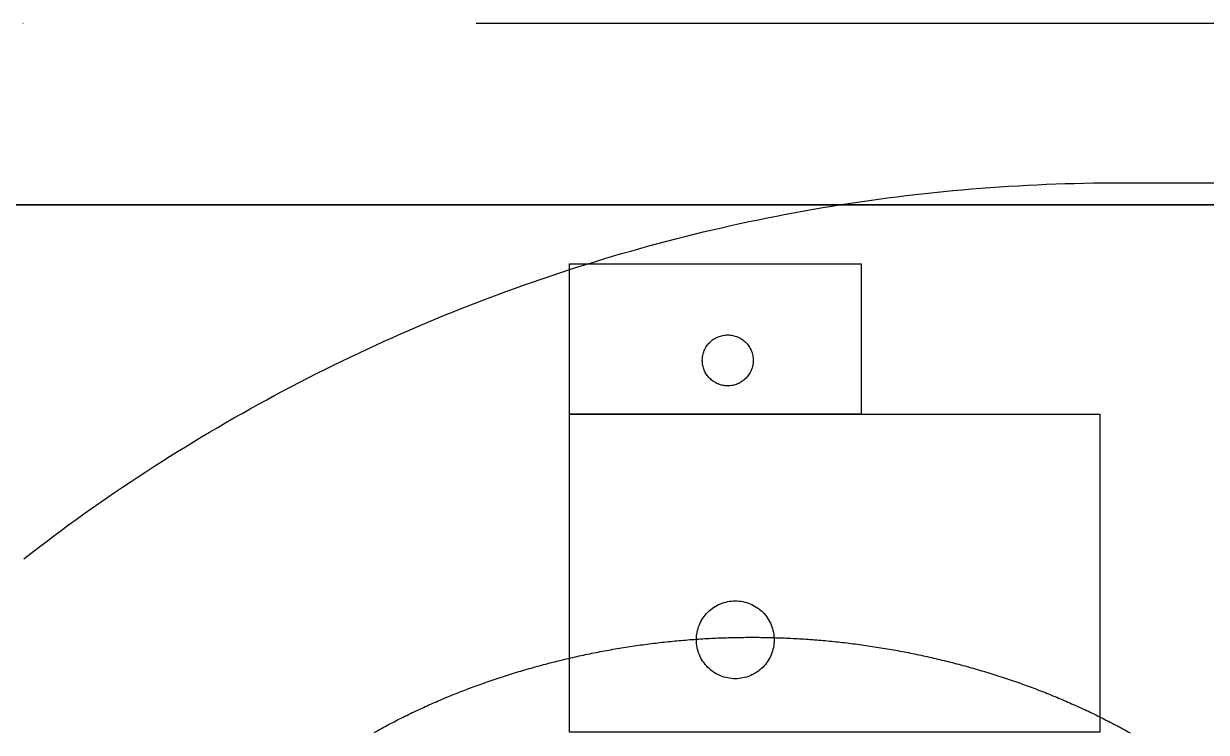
# Model space of a CAD drawing. Header units: millimetres. Extents: x 340 to 1003762, y 22 to 362022.
# Drawn here: x 613135.5 to 613461.7, y 290861.5 to 291056.9 of the extents above; entities that cross this region are included whole.
import ezdxf

# ---------------------------------------------------------------- set-up
doc = ezdxf.new("R2010")
doc.units = ezdxf.units.MM
doc.linetypes.add('LSBB_P_002 - PLANTA 1° NIVEL SALA DE VENTAS$0$DASHDOT2', pattern=[0.5, 0.25, -0.125, 0, -0.125])
for name, color, linetype in [('A-DEMOLICION SV', 40, 'Continuous'), ('LSBB_P_002 - PLANTA 1° NIVEL SALA DE VENTAS$0$A-Equipamiento acero inox', 8, 'Continuous'), ('LSBB_P_002 - PLANTA 1° NIVEL SALA DE VENTAS$0$A-TRAS-EQPM', 8, 'Continuous'), ('LSBB_P_002 - PLANTA 1° NIVEL SALA DE VENTAS$0$E-TABIQUE-CAMARA', 1, 'Continuous'), ('LSBB_P_002 - PLANTA 1° NIVEL SALA DE VENTAS$0$EJES', 8, 'LSBB_P_002 - PLANTA 1° NIVEL SALA DE VENTAS$0$DASHDOT2')]:
    doc.layers.add(name, color=color, linetype=linetype)

# ---------------------------------------------------------------- blocks, each defined once
blk = doc.blocks.new('LSBB_P_002 - PLANTA 1° NIVEL SALA DE VENTAS$0$laminadora')
at = {"layer": 'LSBB_P_002 - PLANTA 1° NIVEL SALA DE VENTAS$0$A-TRAS-EQPM'}
for p, q in [((-175652.943, 30498.563), (-175683.087, 30498.563)), ((-175653.835, 30498.565), (-175654.094, 30498.563)), ((-175653.576, 30498.566), (-175653.835, 30498.565)), ((-175653.318, 30498.566), (-175653.576, 30498.566)), ((-175653.059, 30498.564), (-175653.318, 30498.566)), ((-175652.8, 30498.561), (-175653.059, 30498.564)), ((-175652.541, 30498.557), (-175652.8, 30498.561)), ((-175652.283, 30498.551), (-175652.541, 30498.557)), ((-175652.024, 30498.544), (-175652.283, 30498.551)), ((-175651.765, 30498.535), (-175652.024, 30498.544)), ((-175651.507, 30498.525), (-175651.765, 30498.535)), ((-175651.248, 30498.514), (-175651.507, 30498.525)), ((-175650.99, 30498.501), (-175651.248, 30498.514)), ((-175650.732, 30498.487), (-175650.99, 30498.501)), ((-175650.473, 30498.472), (-175650.732, 30498.487)), ((-175650.215, 30498.455), (-175650.473, 30498.472)), ((-175649.957, 30498.437), (-175650.215, 30498.455)), ((-175649.699, 30498.418), (-175649.957, 30498.437)), ((-175649.441, 30498.397), (-175649.699, 30498.418)), ((-175649.183, 30498.375), (-175649.441, 30498.397)), ((-175648.926, 30498.352), (-175649.183, 30498.375)), ((-175648.668, 30498.327), (-175648.926, 30498.352)), ((-175648.411, 30498.301), (-175648.668, 30498.327)), ((-175648.153, 30498.273), (-175648.411, 30498.301)), ((-175647.896, 30498.244), (-175648.153, 30498.273)), ((-175647.639, 30498.214), (-175647.896, 30498.244)), ((-175647.382, 30498.183), (-175647.639, 30498.214)), ((-175647.126, 30498.15), (-175647.382, 30498.183)), ((-175646.869, 30498.115), (-175647.126, 30498.15)), ((-175646.613, 30498.08), (-175646.869, 30498.115)), ((-175646.357, 30498.043), (-175646.613, 30498.08)), ((-175646.101, 30498.005), (-175646.357, 30498.043)), ((-175645.845, 30497.965), (-175646.101, 30498.005)), ((-175645.59, 30497.924), (-175645.845, 30497.965)), ((-175645.335, 30497.882), (-175645.59, 30497.924)), ((-175645.08, 30497.838), (-175645.335, 30497.882)), ((-175644.825, 30497.793), (-175645.08, 30497.838)), ((-175644.57, 30497.747), (-175644.825, 30497.793)), ((-175644.316, 30497.699), (-175644.57, 30497.747)), ((-175644.062, 30497.65), (-175644.316, 30497.699)), ((-175643.808, 30497.599), (-175644.062, 30497.65)), ((-175643.554, 30497.548), (-175643.808, 30497.599)), ((-175643.301, 30497.495), (-175643.554, 30497.548)), ((-175643.048, 30497.44), (-175643.301, 30497.495)), ((-175642.796, 30497.385), (-175643.048, 30497.44)), ((-175642.543, 30497.328), (-175642.796, 30497.385)), ((-175642.291, 30497.269), (-175642.543, 30497.328)), ((-175642.039, 30497.21), (-175642.291, 30497.269)), ((-175641.788, 30497.149), (-175642.039, 30497.21)), ((-175641.537, 30497.086), (-175641.788, 30497.149)), ((-175641.286, 30497.023), (-175641.537, 30497.086)), ((-175641.035, 30496.958), (-175641.286, 30497.023)), ((-175640.785, 30496.892), (-175641.035, 30496.958)), ((-175640.536, 30496.824), (-175640.785, 30496.892)), ((-175640.286, 30496.755), (-175640.536, 30496.824)), ((-175640.037, 30496.685), (-175640.286, 30496.755)), ((-175639.788, 30496.614), (-175640.037, 30496.685)), ((-175639.54, 30496.541), (-175639.788, 30496.614)), ((-175639.292, 30496.467), (-175639.54, 30496.541)), ((-175646.396, 30496.329), (-175646.396, 30492.186)), ((-175638.345, 30496.329), (-175646.396, 30496.329)), ((-175639.045, 30496.391), (-175639.292, 30496.467)), ((-175638.798, 30496.315), (-175639.045, 30496.391)), ((-175638.551, 30496.237), (-175638.798, 30496.315)), ((-175638.305, 30496.157), (-175638.551, 30496.237)), ((-175638.345, 30492.186), (-175638.345, 30496.329)), ((-175638.059, 30496.077), (-175638.305, 30496.157)), ((-175637.813, 30495.995), (-175638.059, 30496.077)), ((-175637.568, 30495.912), (-175637.813, 30495.995)), ((-175637.324, 30495.827), (-175637.568, 30495.912)), ((-175637.08, 30495.741), (-175637.324, 30495.827)), ((-175636.836, 30495.654), (-175637.08, 30495.741)), ((-175636.593, 30495.566), (-175636.836, 30495.654)), ((-175636.35, 30495.476), (-175636.593, 30495.566)), ((-175636.108, 30495.386), (-175636.35, 30495.476)), ((-175635.866, 30495.294), (-175636.108, 30495.386)), ((-175635.625, 30495.2), (-175635.866, 30495.294)), ((-175635.384, 30495.105), (-175635.625, 30495.2)), ((-175635.143, 30495.01), (-175635.384, 30495.105)), ((-175634.904, 30494.912), (-175635.143, 30495.01)), ((-175634.664, 30494.814), (-175634.904, 30494.912)), ((-175634.426, 30494.714), (-175634.664, 30494.814)), ((-175634.187, 30494.613), (-175634.426, 30494.714)), ((-175633.95, 30494.511), (-175634.187, 30494.613)), ((-175643.106, 30494.253), (-175643.134, 30494.233)), ((-175643.077, 30494.272), (-175643.106, 30494.253)), ((-175643.047, 30494.289), (-175643.077, 30494.272)), ((-175643.016, 30494.304), (-175643.047, 30494.289)), ((-175642.984, 30494.318), (-175643.016, 30494.304)), ((-175642.952, 30494.33), (-175642.984, 30494.318)), ((-175642.92, 30494.341), (-175642.952, 30494.33)), ((-175642.886, 30494.35), (-175642.92, 30494.341)), ((-175642.853, 30494.358), (-175642.886, 30494.35)), ((-175642.819, 30494.364), (-175642.853, 30494.358)), ((-175642.784, 30494.368), (-175642.819, 30494.364)), ((-175642.75, 30494.371), (-175642.784, 30494.368)), ((-175642.716, 30494.371), (-175642.75, 30494.371)), ((-175642.681, 30494.371), (-175642.716, 30494.371)), ((-175642.647, 30494.368), (-175642.681, 30494.371)), ((-175642.612, 30494.364), (-175642.647, 30494.368)), ((-175642.579, 30494.358), (-175642.612, 30494.364)), ((-175642.545, 30494.35), (-175642.579, 30494.358)), ((-175642.512, 30494.341), (-175642.545, 30494.35)), ((-175642.479, 30494.33), (-175642.512, 30494.341)), ((-175642.447, 30494.318), (-175642.479, 30494.33)), ((-175642.415, 30494.304), (-175642.447, 30494.318)), ((-175642.384, 30494.289), (-175642.415, 30494.304)), ((-175642.354, 30494.272), (-175642.384, 30494.289)), ((-175642.325, 30494.253), (-175642.354, 30494.272)), ((-175642.297, 30494.233), (-175642.325, 30494.253)), ((-175633.713, 30494.408), (-175633.95, 30494.511)), ((-175633.476, 30494.303), (-175633.713, 30494.408)), ((-175633.24, 30494.197), (-175633.476, 30494.303)), ((-175643.365, 30493.938), (-175643.377, 30493.906)), ((-175643.351, 30493.969), (-175643.365, 30493.938)), ((-175643.335, 30494), (-175643.351, 30493.969)), ((-175643.318, 30494.03), (-175643.335, 30494)), ((-175643.3, 30494.059), (-175643.318, 30494.03)), ((-175643.28, 30494.087), (-175643.3, 30494.059)), ((-175643.259, 30494.115), (-175643.28, 30494.087)), ((-175643.236, 30494.141), (-175643.259, 30494.115)), ((-175643.212, 30494.166), (-175643.236, 30494.141)), ((-175643.187, 30494.189), (-175643.212, 30494.166)), ((-175643.161, 30494.212), (-175643.187, 30494.189)), ((-175643.134, 30494.233), (-175643.161, 30494.212)), ((-175642.27, 30494.212), (-175642.297, 30494.233)), ((-175642.244, 30494.189), (-175642.27, 30494.212)), ((-175642.219, 30494.166), (-175642.244, 30494.189)), ((-175642.195, 30494.141), (-175642.219, 30494.166)), ((-175642.172, 30494.115), (-175642.195, 30494.141)), ((-175642.151, 30494.087), (-175642.172, 30494.115)), ((-175642.131, 30494.059), (-175642.151, 30494.087)), ((-175642.113, 30494.03), (-175642.131, 30494.059)), ((-175642.096, 30494), (-175642.113, 30494.03)), ((-175642.08, 30493.969), (-175642.096, 30494)), ((-175642.066, 30493.938), (-175642.08, 30493.969)), ((-175642.054, 30493.906), (-175642.066, 30493.938)), ((-175633.004, 30494.09), (-175633.24, 30494.197)), ((-175632.769, 30493.981), (-175633.004, 30494.09)), ((-175632.535, 30493.872), (-175632.769, 30493.981)), ((-175643.417, 30493.703), (-175643.418, 30493.669)), ((-175643.418, 30493.669), (-175643.417, 30493.634)), ((-175643.415, 30493.738), (-175643.417, 30493.703)), ((-175643.417, 30493.634), (-175643.415, 30493.6)), ((-175643.411, 30493.772), (-175643.415, 30493.738)), ((-175643.415, 30493.6), (-175643.411, 30493.566)), ((-175643.405, 30493.806), (-175643.411, 30493.772)), ((-175643.397, 30493.84), (-175643.405, 30493.806)), ((-175643.388, 30493.873), (-175643.397, 30493.84)), ((-175643.377, 30493.906), (-175643.388, 30493.873)), ((-175642.043, 30493.873), (-175642.054, 30493.906)), ((-175642.034, 30493.84), (-175642.043, 30493.873)), ((-175642.026, 30493.806), (-175642.034, 30493.84)), ((-175642.021, 30493.772), (-175642.026, 30493.806)), ((-175642.016, 30493.738), (-175642.021, 30493.772)), ((-175642.021, 30493.566), (-175642.016, 30493.6)), ((-175642.014, 30493.703), (-175642.016, 30493.738)), ((-175642.016, 30493.6), (-175642.014, 30493.634)), ((-175642.013, 30493.669), (-175642.014, 30493.703)), ((-175642.014, 30493.634), (-175642.013, 30493.669)), ((-175632.301, 30493.761), (-175632.535, 30493.872)), ((-175632.068, 30493.649), (-175632.301, 30493.761)), ((-175631.835, 30493.535), (-175632.068, 30493.649)), ((-175643.411, 30493.566), (-175643.405, 30493.532)), ((-175643.405, 30493.532), (-175643.397, 30493.498)), ((-175643.397, 30493.498), (-175643.388, 30493.465)), ((-175643.388, 30493.465), (-175643.377, 30493.432)), ((-175643.377, 30493.432), (-175643.365, 30493.4)), ((-175643.365, 30493.4), (-175643.351, 30493.369)), ((-175643.351, 30493.369), (-175643.335, 30493.338)), ((-175643.335, 30493.338), (-175643.318, 30493.308)), ((-175643.318, 30493.308), (-175643.3, 30493.279)), ((-175643.3, 30493.279), (-175643.28, 30493.25)), ((-175642.151, 30493.25), (-175642.131, 30493.279)), ((-175642.131, 30493.279), (-175642.113, 30493.308)), ((-175642.113, 30493.308), (-175642.096, 30493.338)), ((-175642.096, 30493.338), (-175642.08, 30493.369)), ((-175642.08, 30493.369), (-175642.066, 30493.4)), ((-175642.066, 30493.4), (-175642.054, 30493.432)), ((-175642.054, 30493.432), (-175642.043, 30493.465)), ((-175642.043, 30493.465), (-175642.034, 30493.498)), ((-175642.034, 30493.498), (-175642.026, 30493.532)), ((-175642.026, 30493.532), (-175642.021, 30493.566)), ((-175631.603, 30493.421), (-175631.835, 30493.535)), ((-175631.372, 30493.305), (-175631.603, 30493.421)), ((-175631.141, 30493.188), (-175631.372, 30493.305)), ((-175643.28, 30493.25), (-175643.259, 30493.223)), ((-175643.259, 30493.223), (-175643.236, 30493.197)), ((-175643.236, 30493.197), (-175643.212, 30493.172)), ((-175643.212, 30493.172), (-175643.187, 30493.148)), ((-175643.187, 30493.148), (-175643.161, 30493.126)), ((-175643.161, 30493.126), (-175643.134, 30493.105)), ((-175643.134, 30493.105), (-175643.106, 30493.085)), ((-175643.106, 30493.085), (-175643.077, 30493.066)), ((-175643.077, 30493.066), (-175643.047, 30493.049)), ((-175643.047, 30493.049), (-175643.016, 30493.034)), ((-175643.016, 30493.034), (-175642.984, 30493.02)), ((-175642.984, 30493.02), (-175642.952, 30493.007)), ((-175642.952, 30493.007), (-175642.92, 30492.997)), ((-175642.92, 30492.997), (-175642.886, 30492.987)), ((-175642.886, 30492.987), (-175642.853, 30492.98)), ((-175642.853, 30492.98), (-175642.819, 30492.974)), ((-175642.819, 30492.974), (-175642.784, 30492.97)), ((-175642.784, 30492.97), (-175642.75, 30492.967)), ((-175642.75, 30492.967), (-175642.716, 30492.966)), ((-175642.716, 30492.966), (-175642.681, 30492.967)), ((-175642.681, 30492.967), (-175642.647, 30492.97)), ((-175642.647, 30492.97), (-175642.612, 30492.974)), ((-175642.612, 30492.974), (-175642.579, 30492.98)), ((-175642.579, 30492.98), (-175642.545, 30492.987)), ((-175642.545, 30492.987), (-175642.512, 30492.997)), ((-175642.512, 30492.997), (-175642.479, 30493.007)), ((-175642.479, 30493.007), (-175642.447, 30493.02)), ((-175642.447, 30493.02), (-175642.415, 30493.034)), ((-175642.415, 30493.034), (-175642.384, 30493.049)), ((-175642.384, 30493.049), (-175642.354, 30493.066)), ((-175642.354, 30493.066), (-175642.325, 30493.085)), ((-175642.325, 30493.085), (-175642.297, 30493.105)), ((-175642.297, 30493.105), (-175642.27, 30493.126)), ((-175642.27, 30493.126), (-175642.244, 30493.148)), ((-175642.244, 30493.148), (-175642.219, 30493.172)), ((-175642.219, 30493.172), (-175642.195, 30493.197)), ((-175642.195, 30493.197), (-175642.172, 30493.223)), ((-175642.172, 30493.223), (-175642.151, 30493.25)), ((-175630.911, 30493.07), (-175631.141, 30493.188)), ((-175630.681, 30492.951), (-175630.911, 30493.07)), ((-175630.453, 30492.83), (-175630.681, 30492.951)), ((-175630.224, 30492.708), (-175630.453, 30492.83)), ((-175629.997, 30492.585), (-175630.224, 30492.708)), ((-175629.77, 30492.461), (-175629.997, 30492.585)), ((-175629.543, 30492.336), (-175629.77, 30492.461)), ((-175629.318, 30492.209), (-175629.543, 30492.336)), ((-175652.983, 30492.186), (-175652.983, 30483.413)), ((-175638.345, 30492.186), (-175652.983, 30492.186)), ((-175646.396, 30492.186), (-175638.345, 30492.186)), ((-175638.345, 30483.413), (-175638.345, 30492.186)), ((-175629.093, 30492.081), (-175629.318, 30492.209)), ((-175628.868, 30491.952), (-175629.093, 30492.081)), ((-175628.645, 30491.822), (-175628.868, 30491.952)), ((-175628.422, 30491.691), (-175628.645, 30491.822)), ((-175628.199, 30491.558), (-175628.422, 30491.691)), ((-175627.978, 30491.425), (-175628.199, 30491.558)), ((-175627.757, 30491.29), (-175627.978, 30491.425)), ((-175627.537, 30491.154), (-175627.757, 30491.29)), ((-175627.317, 30491.017), (-175627.537, 30491.154)), ((-175627.099, 30490.879), (-175627.317, 30491.017)), ((-175626.881, 30490.739), (-175627.099, 30490.879)), ((-175626.663, 30490.599), (-175626.881, 30490.739)), ((-175626.447, 30490.457), (-175626.663, 30490.599)), ((-175626.231, 30490.314), (-175626.447, 30490.457)), ((-175626.016, 30490.17), (-175626.231, 30490.314)), ((-175625.802, 30490.025), (-175626.016, 30490.17)), ((-175625.588, 30489.879), (-175625.802, 30490.025)), ((-175625.376, 30489.732), (-175625.588, 30489.879)), ((-175625.164, 30489.583), (-175625.376, 30489.732)), ((-175624.953, 30489.434), (-175625.164, 30489.583)), ((-175624.742, 30489.283), (-175624.953, 30489.434)), ((-175624.533, 30489.131), (-175624.742, 30489.283)), ((-175624.324, 30488.979), (-175624.533, 30489.131)), ((-175624.116, 30488.825), (-175624.324, 30488.979)), ((-175623.909, 30488.67), (-175624.116, 30488.825)), ((-175623.703, 30488.513), (-175623.909, 30488.67)), ((-175623.497, 30488.356), (-175623.703, 30488.513)), ((-175623.292, 30488.198), (-175623.497, 30488.356)), ((-175643.643, 30486.76), (-175643.681, 30486.723)), ((-175643.603, 30486.794), (-175643.643, 30486.76)), ((-175643.562, 30486.826), (-175643.603, 30486.794)), ((-175643.519, 30486.857), (-175643.562, 30486.826)), ((-175643.474, 30486.885), (-175643.519, 30486.857)), ((-175643.428, 30486.911), (-175643.474, 30486.885)), ((-175643.381, 30486.935), (-175643.428, 30486.911)), ((-175643.333, 30486.956), (-175643.381, 30486.935)), ((-175643.284, 30486.975), (-175643.333, 30486.956)), ((-175643.234, 30486.991), (-175643.284, 30486.975)), ((-175643.183, 30487.005), (-175643.234, 30486.991)), ((-175643.132, 30487.017), (-175643.183, 30487.005)), ((-175643.08, 30487.026), (-175643.132, 30487.017)), ((-175643.027, 30487.032), (-175643.08, 30487.026)), ((-175642.975, 30487.036), (-175643.027, 30487.032)), ((-175642.922, 30487.038), (-175642.975, 30487.036)), ((-175642.87, 30487.036), (-175642.922, 30487.038)), ((-175642.817, 30487.032), (-175642.87, 30487.036)), ((-175642.765, 30487.026), (-175642.817, 30487.032)), ((-175642.713, 30487.017), (-175642.765, 30487.026)), ((-175642.661, 30487.005), (-175642.713, 30487.017)), ((-175642.611, 30486.991), (-175642.661, 30487.005)), ((-175642.561, 30486.975), (-175642.611, 30486.991)), ((-175642.511, 30486.956), (-175642.561, 30486.975)), ((-175642.463, 30486.935), (-175642.511, 30486.956)), ((-175642.416, 30486.911), (-175642.463, 30486.935)), ((-175642.37, 30486.885), (-175642.416, 30486.911)), ((-175642.326, 30486.857), (-175642.37, 30486.885)), ((-175642.283, 30486.826), (-175642.326, 30486.857)), ((-175642.241, 30486.794), (-175642.283, 30486.826)), ((-175642.201, 30486.76), (-175642.241, 30486.794)), ((-175642.163, 30486.723), (-175642.201, 30486.76)), ((-175643.892, 30486.423), (-175643.914, 30486.375)), ((-175643.869, 30486.47), (-175643.892, 30486.423)), ((-175643.843, 30486.516), (-175643.869, 30486.47)), ((-175643.815, 30486.561), (-175643.843, 30486.516)), ((-175643.784, 30486.604), (-175643.815, 30486.561)), ((-175643.752, 30486.645), (-175643.784, 30486.604)), ((-175643.717, 30486.685), (-175643.752, 30486.645)), ((-175643.681, 30486.723), (-175643.717, 30486.685)), ((-175642.127, 30486.685), (-175642.163, 30486.723)), ((-175642.093, 30486.645), (-175642.127, 30486.685)), ((-175642.06, 30486.604), (-175642.093, 30486.645)), ((-175642.03, 30486.561), (-175642.06, 30486.604)), ((-175642.002, 30486.516), (-175642.03, 30486.561)), ((-175641.976, 30486.47), (-175642.002, 30486.516)), ((-175641.952, 30486.423), (-175641.976, 30486.47)), ((-175641.931, 30486.375), (-175641.952, 30486.423)), ((-175643.984, 30486.122), (-175643.99, 30486.07)), ((-175643.975, 30486.174), (-175643.984, 30486.122)), ((-175643.963, 30486.225), (-175643.975, 30486.174)), ((-175643.949, 30486.276), (-175643.963, 30486.225)), ((-175643.933, 30486.326), (-175643.949, 30486.276)), ((-175643.914, 30486.375), (-175643.933, 30486.326)), ((-175641.912, 30486.326), (-175641.931, 30486.375)), ((-175641.895, 30486.276), (-175641.912, 30486.326)), ((-175641.881, 30486.225), (-175641.895, 30486.276)), ((-175641.87, 30486.174), (-175641.881, 30486.225)), ((-175641.861, 30486.122), (-175641.87, 30486.174)), ((-175641.854, 30486.07), (-175641.861, 30486.122)), ((-175646.879, 30485.756), (-175646.938, 30485.747)), ((-175646.82, 30485.765), (-175646.879, 30485.756)), ((-175646.762, 30485.774), (-175646.82, 30485.765)), ((-175646.703, 30485.783), (-175646.762, 30485.774)), ((-175646.644, 30485.792), (-175646.703, 30485.783)), ((-175646.585, 30485.801), (-175646.644, 30485.792)), ((-175646.527, 30485.809), (-175646.585, 30485.801)), ((-175646.468, 30485.818), (-175646.527, 30485.809)), ((-175646.409, 30485.826), (-175646.468, 30485.818)), ((-175646.35, 30485.834), (-175646.409, 30485.826)), ((-175646.291, 30485.842), (-175646.35, 30485.834)), ((-175646.232, 30485.849), (-175646.291, 30485.842)), ((-175646.174, 30485.857), (-175646.232, 30485.849)), ((-175646.115, 30485.864), (-175646.174, 30485.857)), ((-175646.056, 30485.872), (-175646.115, 30485.864)), ((-175645.997, 30485.879), (-175646.056, 30485.872)), ((-175645.938, 30485.886), (-175645.997, 30485.879)), ((-175645.879, 30485.892), (-175645.938, 30485.886)), ((-175645.82, 30485.899), (-175645.879, 30485.892)), ((-175645.761, 30485.905), (-175645.82, 30485.899)), ((-175645.702, 30485.912), (-175645.761, 30485.905)), ((-175645.643, 30485.918), (-175645.702, 30485.912)), ((-175645.583, 30485.924), (-175645.643, 30485.918)), ((-175645.524, 30485.929), (-175645.583, 30485.924)), ((-175645.465, 30485.935), (-175645.524, 30485.929)), ((-175645.406, 30485.941), (-175645.465, 30485.935)), ((-175645.347, 30485.946), (-175645.406, 30485.941)), ((-175645.288, 30485.951), (-175645.347, 30485.946)), ((-175645.229, 30485.956), (-175645.288, 30485.951)), ((-175645.169, 30485.961), (-175645.229, 30485.956)), ((-175645.11, 30485.966), (-175645.169, 30485.961)), ((-175645.051, 30485.97), (-175645.11, 30485.966)), ((-175644.992, 30485.975), (-175645.051, 30485.97)), ((-175644.933, 30485.979), (-175644.992, 30485.975)), ((-175644.873, 30485.983), (-175644.933, 30485.979)), ((-175644.814, 30485.987), (-175644.873, 30485.983)), ((-175644.755, 30485.991), (-175644.814, 30485.987)), ((-175644.696, 30485.994), (-175644.755, 30485.991)), ((-175644.636, 30485.998), (-175644.696, 30485.994)), ((-175644.577, 30486.001), (-175644.636, 30485.998)), ((-175644.518, 30486.004), (-175644.577, 30486.001)), ((-175644.458, 30486.007), (-175644.518, 30486.004)), ((-175644.399, 30486.01), (-175644.458, 30486.007)), ((-175644.34, 30486.012), (-175644.399, 30486.01)), ((-175644.28, 30486.015), (-175644.34, 30486.012)), ((-175644.221, 30486.017), (-175644.28, 30486.015)), ((-175644.162, 30486.019), (-175644.221, 30486.017)), ((-175644.102, 30486.021), (-175644.162, 30486.019)), ((-175644.043, 30486.023), (-175644.102, 30486.021)), ((-175643.984, 30486.025), (-175644.043, 30486.023)), ((-175643.994, 30486.017), (-175643.996, 30485.964)), ((-175643.996, 30485.964), (-175643.994, 30485.912)), ((-175643.99, 30486.07), (-175643.994, 30486.017)), ((-175643.994, 30485.912), (-175643.99, 30485.859)), ((-175643.99, 30485.859), (-175643.984, 30485.807)), ((-175643.924, 30486.027), (-175643.984, 30486.025)), ((-175643.984, 30485.807), (-175643.975, 30485.755)), ((-175643.975, 30485.755), (-175643.963, 30485.704)), ((-175643.865, 30486.028), (-175643.924, 30486.027)), ((-175643.805, 30486.029), (-175643.865, 30486.028)), ((-175643.746, 30486.03), (-175643.805, 30486.029)), ((-175643.687, 30486.031), (-175643.746, 30486.03)), ((-175643.627, 30486.032), (-175643.687, 30486.031)), ((-175643.568, 30486.033), (-175643.627, 30486.032)), ((-175643.509, 30486.033), (-175643.568, 30486.033)), ((-175643.449, 30486.033), (-175643.509, 30486.033)), ((-175643.39, 30486.033), (-175643.449, 30486.033)), ((-175643.33, 30486.033), (-175643.39, 30486.033)), ((-175643.271, 30486.033), (-175643.33, 30486.033)), ((-175643.212, 30486.033), (-175643.271, 30486.033)), ((-175643.152, 30486.032), (-175643.212, 30486.033)), ((-175643.093, 30486.032), (-175643.152, 30486.032)), ((-175643.033, 30486.031), (-175643.093, 30486.032)), ((-175642.974, 30486.03), (-175643.033, 30486.031)), ((-175642.915, 30486.029), (-175642.974, 30486.03)), ((-175642.855, 30486.027), (-175642.915, 30486.029)), ((-175642.796, 30486.026), (-175642.855, 30486.027)), ((-175642.737, 30486.024), (-175642.796, 30486.026)), ((-175642.677, 30486.022), (-175642.737, 30486.024)), ((-175642.618, 30486.02), (-175642.677, 30486.022)), ((-175642.559, 30486.018), (-175642.618, 30486.02)), ((-175642.499, 30486.016), (-175642.559, 30486.018)), ((-175642.44, 30486.014), (-175642.499, 30486.016)), ((-175642.381, 30486.011), (-175642.44, 30486.014)), ((-175642.321, 30486.008), (-175642.381, 30486.011)), ((-175642.262, 30486.005), (-175642.321, 30486.008)), ((-175642.203, 30486.002), (-175642.262, 30486.005)), ((-175642.143, 30485.999), (-175642.203, 30486.002)), ((-175642.084, 30485.996), (-175642.143, 30485.999)), ((-175642.025, 30485.992), (-175642.084, 30485.996)), ((-175641.965, 30485.989), (-175642.025, 30485.992)), ((-175641.906, 30485.985), (-175641.965, 30485.989)), ((-175641.847, 30485.981), (-175641.906, 30485.985)), ((-175641.881, 30485.704), (-175641.87, 30485.755)), ((-175641.87, 30485.755), (-175641.861, 30485.807)), ((-175641.861, 30485.807), (-175641.854, 30485.859)), ((-175641.85, 30486.017), (-175641.854, 30486.07)), ((-175641.854, 30485.859), (-175641.85, 30485.912)), ((-175641.849, 30485.964), (-175641.85, 30486.017)), ((-175641.85, 30485.912), (-175641.849, 30485.964)), ((-175641.788, 30485.977), (-175641.847, 30485.981)), ((-175641.728, 30485.972), (-175641.788, 30485.977)), ((-175641.669, 30485.968), (-175641.728, 30485.972)), ((-175641.61, 30485.963), (-175641.669, 30485.968)), ((-175641.551, 30485.958), (-175641.61, 30485.963)), ((-175641.492, 30485.953), (-175641.551, 30485.958)), ((-175641.433, 30485.948), (-175641.492, 30485.953)), ((-175641.373, 30485.943), (-175641.433, 30485.948)), ((-175641.314, 30485.938), (-175641.373, 30485.943)), ((-175641.255, 30485.932), (-175641.314, 30485.938)), ((-175641.196, 30485.926), (-175641.255, 30485.932)), ((-175641.137, 30485.92), (-175641.196, 30485.926)), ((-175641.078, 30485.914), (-175641.137, 30485.92)), ((-175641.019, 30485.908), (-175641.078, 30485.914)), ((-175640.96, 30485.902), (-175641.019, 30485.908)), ((-175640.901, 30485.895), (-175640.96, 30485.902)), ((-175640.842, 30485.889), (-175640.901, 30485.895)), ((-175640.783, 30485.882), (-175640.842, 30485.889)), ((-175640.724, 30485.875), (-175640.783, 30485.882)), ((-175640.665, 30485.868), (-175640.724, 30485.875)), ((-175640.606, 30485.86), (-175640.665, 30485.868)), ((-175640.547, 30485.853), (-175640.606, 30485.86)), ((-175640.488, 30485.845), (-175640.547, 30485.853)), ((-175640.429, 30485.837), (-175640.488, 30485.845)), ((-175640.37, 30485.83), (-175640.429, 30485.837)), ((-175640.311, 30485.821), (-175640.37, 30485.83)), ((-175640.253, 30485.813), (-175640.311, 30485.821)), ((-175640.194, 30485.805), (-175640.253, 30485.813)), ((-175640.135, 30485.796), (-175640.194, 30485.805)), ((-175640.076, 30485.787), (-175640.135, 30485.796)), ((-175640.018, 30485.779), (-175640.076, 30485.787)), ((-175639.959, 30485.77), (-175640.018, 30485.779)), ((-175639.9, 30485.76), (-175639.959, 30485.77)), ((-175639.842, 30485.751), (-175639.9, 30485.76)), ((-175648.51, 30485.434), (-175648.568, 30485.42)), ((-175648.452, 30485.447), (-175648.51, 30485.434)), ((-175648.394, 30485.461), (-175648.452, 30485.447)), ((-175648.336, 30485.474), (-175648.394, 30485.461)), ((-175648.278, 30485.487), (-175648.336, 30485.474)), ((-175648.22, 30485.5), (-175648.278, 30485.487)), ((-175648.162, 30485.513), (-175648.22, 30485.5)), ((-175648.104, 30485.526), (-175648.162, 30485.513)), ((-175648.046, 30485.538), (-175648.104, 30485.526)), ((-175647.988, 30485.55), (-175648.046, 30485.538)), ((-175647.93, 30485.563), (-175647.988, 30485.55)), ((-175647.872, 30485.575), (-175647.93, 30485.563)), ((-175647.814, 30485.587), (-175647.872, 30485.575)), ((-175647.756, 30485.598), (-175647.814, 30485.587)), ((-175647.697, 30485.61), (-175647.756, 30485.598)), ((-175647.639, 30485.621), (-175647.697, 30485.61)), ((-175647.581, 30485.633), (-175647.639, 30485.621)), ((-175647.522, 30485.644), (-175647.581, 30485.633)), ((-175647.464, 30485.655), (-175647.522, 30485.644)), ((-175647.406, 30485.666), (-175647.464, 30485.655)), ((-175647.347, 30485.676), (-175647.406, 30485.666)), ((-175647.289, 30485.687), (-175647.347, 30485.676)), ((-175647.23, 30485.697), (-175647.289, 30485.687)), ((-175647.172, 30485.707), (-175647.23, 30485.697)), ((-175647.113, 30485.717), (-175647.172, 30485.707)), ((-175647.055, 30485.727), (-175647.113, 30485.717)), ((-175646.996, 30485.737), (-175647.055, 30485.727)), ((-175646.938, 30485.747), (-175646.996, 30485.737)), ((-175643.963, 30485.704), (-175643.949, 30485.653)), ((-175643.949, 30485.653), (-175643.933, 30485.603)), ((-175643.933, 30485.603), (-175643.914, 30485.554)), ((-175643.914, 30485.554), (-175643.892, 30485.505)), ((-175643.892, 30485.505), (-175643.869, 30485.458)), ((-175643.869, 30485.458), (-175643.843, 30485.413)), ((-175642.002, 30485.413), (-175641.976, 30485.458)), ((-175641.976, 30485.458), (-175641.952, 30485.505)), ((-175641.952, 30485.505), (-175641.931, 30485.554)), ((-175641.931, 30485.554), (-175641.912, 30485.603)), ((-175641.912, 30485.603), (-175641.895, 30485.653)), ((-175641.895, 30485.653), (-175641.881, 30485.704)), ((-175639.783, 30485.742), (-175639.842, 30485.751)), ((-175639.724, 30485.732), (-175639.783, 30485.742)), ((-175639.666, 30485.722), (-175639.724, 30485.732)), ((-175639.607, 30485.712), (-175639.666, 30485.722)), ((-175639.549, 30485.702), (-175639.607, 30485.712)), ((-175639.49, 30485.692), (-175639.549, 30485.702)), ((-175639.432, 30485.681), (-175639.49, 30485.692)), ((-175639.373, 30485.671), (-175639.432, 30485.681)), ((-175639.315, 30485.66), (-175639.373, 30485.671)), ((-175639.257, 30485.649), (-175639.315, 30485.66)), ((-175639.198, 30485.638), (-175639.257, 30485.649)), ((-175639.14, 30485.627), (-175639.198, 30485.638)), ((-175639.082, 30485.615), (-175639.14, 30485.627)), ((-175639.023, 30485.604), (-175639.082, 30485.615)), ((-175638.965, 30485.592), (-175639.023, 30485.604)), ((-175638.907, 30485.58), (-175638.965, 30485.592)), ((-175638.849, 30485.568), (-175638.907, 30485.58)), ((-175638.791, 30485.556), (-175638.849, 30485.568)), ((-175638.733, 30485.544), (-175638.791, 30485.556)), ((-175638.675, 30485.531), (-175638.733, 30485.544)), ((-175638.617, 30485.519), (-175638.675, 30485.531)), ((-175638.559, 30485.506), (-175638.617, 30485.519)), ((-175638.501, 30485.493), (-175638.559, 30485.506)), ((-175638.443, 30485.48), (-175638.501, 30485.493)), ((-175638.385, 30485.467), (-175638.443, 30485.48)), ((-175638.327, 30485.453), (-175638.385, 30485.467)), ((-175638.269, 30485.44), (-175638.327, 30485.453)), ((-175638.211, 30485.426), (-175638.269, 30485.44)), ((-175638.154, 30485.412), (-175638.211, 30485.426)), ((-175649.715, 30485.112), (-175649.772, 30485.095)), ((-175649.658, 30485.129), (-175649.715, 30485.112)), ((-175649.601, 30485.146), (-175649.658, 30485.129)), ((-175649.544, 30485.162), (-175649.601, 30485.146)), ((-175649.487, 30485.179), (-175649.544, 30485.162)), ((-175649.429, 30485.195), (-175649.487, 30485.179)), ((-175649.372, 30485.211), (-175649.429, 30485.195)), ((-175649.315, 30485.227), (-175649.372, 30485.211)), ((-175649.258, 30485.243), (-175649.315, 30485.227)), ((-175649.2, 30485.258), (-175649.258, 30485.243)), ((-175649.143, 30485.274), (-175649.2, 30485.258)), ((-175649.086, 30485.289), (-175649.143, 30485.274)), ((-175649.028, 30485.304), (-175649.086, 30485.289)), ((-175648.971, 30485.319), (-175649.028, 30485.304)), ((-175648.913, 30485.334), (-175648.971, 30485.319)), ((-175648.856, 30485.349), (-175648.913, 30485.334)), ((-175648.798, 30485.363), (-175648.856, 30485.349)), ((-175648.741, 30485.378), (-175648.798, 30485.363)), ((-175648.683, 30485.392), (-175648.741, 30485.378)), ((-175648.625, 30485.406), (-175648.683, 30485.392)), ((-175648.568, 30485.42), (-175648.625, 30485.406)), ((-175643.843, 30485.413), (-175643.815, 30485.368)), ((-175643.815, 30485.368), (-175643.784, 30485.325)), ((-175643.784, 30485.325), (-175643.752, 30485.283)), ((-175643.752, 30485.283), (-175643.717, 30485.244)), ((-175643.717, 30485.244), (-175643.681, 30485.205)), ((-175643.681, 30485.205), (-175643.643, 30485.169)), ((-175643.643, 30485.169), (-175643.603, 30485.135)), ((-175643.603, 30485.135), (-175643.562, 30485.102)), ((-175643.562, 30485.102), (-175643.519, 30485.072)), ((-175642.326, 30485.072), (-175642.283, 30485.102)), ((-175642.283, 30485.102), (-175642.241, 30485.135)), ((-175642.241, 30485.135), (-175642.201, 30485.169)), ((-175642.201, 30485.169), (-175642.163, 30485.205)), ((-175642.163, 30485.205), (-175642.127, 30485.244)), ((-175642.127, 30485.244), (-175642.093, 30485.283)), ((-175642.093, 30485.283), (-175642.06, 30485.325)), ((-175642.06, 30485.325), (-175642.03, 30485.368)), ((-175642.03, 30485.368), (-175642.002, 30485.413)), ((-175638.096, 30485.398), (-175638.154, 30485.412)), ((-175638.038, 30485.384), (-175638.096, 30485.398)), ((-175637.981, 30485.37), (-175638.038, 30485.384)), ((-175637.923, 30485.355), (-175637.981, 30485.37)), ((-175637.865, 30485.341), (-175637.923, 30485.355)), ((-175637.808, 30485.326), (-175637.865, 30485.341)), ((-175637.75, 30485.311), (-175637.808, 30485.326)), ((-175637.693, 30485.296), (-175637.75, 30485.311)), ((-175637.636, 30485.281), (-175637.693, 30485.296)), ((-175637.578, 30485.265), (-175637.636, 30485.281)), ((-175637.521, 30485.25), (-175637.578, 30485.265)), ((-175637.464, 30485.234), (-175637.521, 30485.25)), ((-175637.406, 30485.218), (-175637.464, 30485.234)), ((-175637.349, 30485.202), (-175637.406, 30485.218)), ((-175637.292, 30485.186), (-175637.349, 30485.202)), ((-175637.235, 30485.17), (-175637.292, 30485.186)), ((-175637.178, 30485.153), (-175637.235, 30485.17)), ((-175637.121, 30485.137), (-175637.178, 30485.153)), ((-175637.064, 30485.12), (-175637.121, 30485.137)), ((-175637.007, 30485.103), (-175637.064, 30485.12)), ((-175636.95, 30485.086), (-175637.007, 30485.103)), ((-175650.732, 30484.783), (-175650.788, 30484.764)), ((-175650.676, 30484.803), (-175650.732, 30484.783)), ((-175650.619, 30484.822), (-175650.676, 30484.803)), ((-175650.563, 30484.842), (-175650.619, 30484.822)), ((-175650.507, 30484.861), (-175650.563, 30484.842)), ((-175650.451, 30484.88), (-175650.507, 30484.861)), ((-175650.394, 30484.898), (-175650.451, 30484.88)), ((-175650.338, 30484.917), (-175650.394, 30484.898)), ((-175650.282, 30484.936), (-175650.338, 30484.917)), ((-175650.225, 30484.954), (-175650.282, 30484.936)), ((-175650.169, 30484.972), (-175650.225, 30484.954)), ((-175650.112, 30484.99), (-175650.169, 30484.972)), ((-175650.055, 30485.008), (-175650.112, 30484.99)), ((-175649.999, 30485.026), (-175650.055, 30485.008)), ((-175649.942, 30485.043), (-175649.999, 30485.026)), ((-175649.885, 30485.061), (-175649.942, 30485.043)), ((-175649.828, 30485.078), (-175649.885, 30485.061)), ((-175649.772, 30485.095), (-175649.828, 30485.078)), ((-175643.519, 30485.072), (-175643.474, 30485.044)), ((-175643.474, 30485.044), (-175643.428, 30485.018)), ((-175643.428, 30485.018), (-175643.381, 30484.994)), ((-175643.381, 30484.994), (-175643.333, 30484.973)), ((-175643.333, 30484.973), (-175643.284, 30484.954)), ((-175643.284, 30484.954), (-175643.234, 30484.937)), ((-175643.234, 30484.937), (-175643.183, 30484.923)), ((-175643.183, 30484.923), (-175643.132, 30484.912)), ((-175643.132, 30484.912), (-175643.08, 30484.903)), ((-175643.08, 30484.903), (-175643.027, 30484.896)), ((-175643.027, 30484.896), (-175642.975, 30484.892)), ((-175642.975, 30484.892), (-175642.922, 30484.891)), ((-175642.922, 30484.891), (-175642.87, 30484.892)), ((-175642.87, 30484.892), (-175642.817, 30484.896)), ((-175642.817, 30484.896), (-175642.765, 30484.903)), ((-175642.765, 30484.903), (-175642.713, 30484.912)), ((-175642.713, 30484.912), (-175642.661, 30484.923)), ((-175642.661, 30484.923), (-175642.611, 30484.937)), ((-175642.611, 30484.937), (-175642.561, 30484.954)), ((-175642.561, 30484.954), (-175642.511, 30484.973)), ((-175642.511, 30484.973), (-175642.463, 30484.994)), ((-175642.463, 30484.994), (-175642.416, 30485.018)), ((-175642.416, 30485.018), (-175642.37, 30485.044)), ((-175642.37, 30485.044), (-175642.326, 30485.072)), ((-175636.893, 30485.069), (-175636.95, 30485.086)), ((-175636.836, 30485.051), (-175636.893, 30485.069)), ((-175636.78, 30485.034), (-175636.836, 30485.051)), ((-175636.723, 30485.016), (-175636.78, 30485.034)), ((-175636.666, 30484.998), (-175636.723, 30485.016)), ((-175636.61, 30484.98), (-175636.666, 30484.998)), ((-175636.553, 30484.962), (-175636.61, 30484.98)), ((-175636.497, 30484.944), (-175636.553, 30484.962)), ((-175636.44, 30484.926), (-175636.497, 30484.944)), ((-175636.384, 30484.907), (-175636.44, 30484.926)), ((-175636.327, 30484.888), (-175636.384, 30484.907)), ((-175636.271, 30484.869), (-175636.327, 30484.888)), ((-175636.215, 30484.85), (-175636.271, 30484.869)), ((-175636.159, 30484.831), (-175636.215, 30484.85)), ((-175636.102, 30484.812), (-175636.159, 30484.831)), ((-175636.046, 30484.792), (-175636.102, 30484.812)), ((-175635.99, 30484.773), (-175636.046, 30484.792)), ((-175651.58, 30484.465), (-175651.632, 30484.444)), ((-175651.528, 30484.486), (-175651.58, 30484.465)), ((-175651.476, 30484.507), (-175651.528, 30484.486)), ((-175651.423, 30484.527), (-175651.476, 30484.507)), ((-175651.371, 30484.548), (-175651.423, 30484.527)), ((-175651.318, 30484.568), (-175651.371, 30484.548)), ((-175651.266, 30484.588), (-175651.318, 30484.568)), ((-175651.213, 30484.608), (-175651.266, 30484.588)), ((-175651.161, 30484.628), (-175651.213, 30484.608)), ((-175651.108, 30484.648), (-175651.161, 30484.628)), ((-175651.055, 30484.667), (-175651.108, 30484.648)), ((-175651.002, 30484.687), (-175651.055, 30484.667)), ((-175650.95, 30484.706), (-175651.002, 30484.687)), ((-175650.897, 30484.725), (-175650.95, 30484.706)), ((-175650.844, 30484.744), (-175650.897, 30484.725)), ((-175650.788, 30484.764), (-175650.844, 30484.744)), ((-175635.934, 30484.753), (-175635.99, 30484.773)), ((-175635.881, 30484.734), (-175635.934, 30484.753)), ((-175635.828, 30484.715), (-175635.881, 30484.734)), ((-175635.776, 30484.696), (-175635.828, 30484.715)), ((-175635.723, 30484.677), (-175635.776, 30484.696)), ((-175635.67, 30484.657), (-175635.723, 30484.677)), ((-175635.617, 30484.638), (-175635.67, 30484.657)), ((-175635.565, 30484.618), (-175635.617, 30484.638)), ((-175635.512, 30484.598), (-175635.565, 30484.618)), ((-175635.459, 30484.578), (-175635.512, 30484.598)), ((-175635.407, 30484.558), (-175635.459, 30484.578)), ((-175635.354, 30484.537), (-175635.407, 30484.558)), ((-175635.302, 30484.517), (-175635.354, 30484.537)), ((-175635.25, 30484.496), (-175635.302, 30484.517)), ((-175635.197, 30484.475), (-175635.25, 30484.496)), ((-175635.145, 30484.454), (-175635.197, 30484.475)), ((-175635.093, 30484.433), (-175635.145, 30484.454)), ((-175652.356, 30484.134), (-175652.407, 30484.11)), ((-175652.305, 30484.157), (-175652.356, 30484.134)), ((-175652.254, 30484.18), (-175652.305, 30484.157)), ((-175652.202, 30484.202), (-175652.254, 30484.18)), ((-175652.151, 30484.225), (-175652.202, 30484.202)), ((-175652.099, 30484.248), (-175652.151, 30484.225)), ((-175652.048, 30484.27), (-175652.099, 30484.248)), ((-175651.996, 30484.292), (-175652.048, 30484.27)), ((-175651.944, 30484.314), (-175651.996, 30484.292)), ((-175651.892, 30484.336), (-175651.944, 30484.314)), ((-175651.84, 30484.358), (-175651.892, 30484.336)), ((-175651.789, 30484.38), (-175651.84, 30484.358)), ((-175651.737, 30484.401), (-175651.789, 30484.38)), ((-175651.684, 30484.423), (-175651.737, 30484.401)), ((-175651.632, 30484.444), (-175651.684, 30484.423)), ((-175635.041, 30484.412), (-175635.093, 30484.433)), ((-175634.989, 30484.39), (-175635.041, 30484.412)), ((-175634.937, 30484.369), (-175634.989, 30484.39)), ((-175634.885, 30484.347), (-175634.937, 30484.369)), ((-175634.833, 30484.325), (-175634.885, 30484.347)), ((-175634.782, 30484.303), (-175634.833, 30484.325)), ((-175634.73, 30484.281), (-175634.782, 30484.303)), ((-175634.678, 30484.258), (-175634.73, 30484.281)), ((-175634.627, 30484.236), (-175634.678, 30484.258)), ((-175634.575, 30484.213), (-175634.627, 30484.236)), ((-175634.524, 30484.191), (-175634.575, 30484.213)), ((-175634.472, 30484.168), (-175634.524, 30484.191)), ((-175634.421, 30484.145), (-175634.472, 30484.168)), ((-175634.37, 30484.121), (-175634.421, 30484.145)), ((-175634.319, 30484.098), (-175634.37, 30484.121)), ((-175653.067, 30483.794), (-175653.117, 30483.769)), ((-175653.017, 30483.819), (-175653.067, 30483.794)), ((-175652.966, 30483.844), (-175653.017, 30483.819)), ((-175652.916, 30483.869), (-175652.966, 30483.844)), ((-175652.865, 30483.894), (-175652.916, 30483.869)), ((-175652.815, 30483.919), (-175652.865, 30483.894)), ((-175652.764, 30483.943), (-175652.815, 30483.919)), ((-175652.713, 30483.967), (-175652.764, 30483.943)), ((-175652.662, 30483.992), (-175652.713, 30483.967)), ((-175652.612, 30484.016), (-175652.662, 30483.992)), ((-175652.561, 30484.039), (-175652.612, 30484.016)), ((-175652.51, 30484.063), (-175652.561, 30484.039)), ((-175652.459, 30484.087), (-175652.51, 30484.063)), ((-175652.407, 30484.11), (-175652.459, 30484.087)), ((-175634.268, 30484.074), (-175634.319, 30484.098)), ((-175634.216, 30484.051), (-175634.268, 30484.074)), ((-175634.166, 30484.027), (-175634.216, 30484.051)), ((-175634.115, 30484.003), (-175634.166, 30484.027)), ((-175634.064, 30483.979), (-175634.115, 30484.003)), ((-175634.013, 30483.955), (-175634.064, 30483.979)), ((-175633.962, 30483.93), (-175634.013, 30483.955)), ((-175633.912, 30483.906), (-175633.962, 30483.93)), ((-175633.861, 30483.881), (-175633.912, 30483.906)), ((-175633.811, 30483.856), (-175633.861, 30483.881)), ((-175633.76, 30483.831), (-175633.811, 30483.856)), ((-175633.71, 30483.806), (-175633.76, 30483.831)), ((-175633.66, 30483.781), (-175633.71, 30483.806)), ((-175653.665, 30483.481), (-175653.714, 30483.454)), ((-175653.616, 30483.508), (-175653.665, 30483.481)), ((-175653.566, 30483.535), (-175653.616, 30483.508)), ((-175653.516, 30483.561), (-175653.566, 30483.535)), ((-175653.467, 30483.588), (-175653.516, 30483.561)), ((-175653.417, 30483.614), (-175653.467, 30483.588)), ((-175653.367, 30483.64), (-175653.417, 30483.614)), ((-175653.317, 30483.666), (-175653.367, 30483.64)), ((-175653.267, 30483.692), (-175653.317, 30483.666)), ((-175653.217, 30483.718), (-175653.267, 30483.692)), ((-175653.167, 30483.743), (-175653.217, 30483.718)), ((-175653.117, 30483.769), (-175653.167, 30483.743)), ((-175633.609, 30483.755), (-175633.66, 30483.781)), ((-175633.559, 30483.73), (-175633.609, 30483.755)), ((-175633.509, 30483.704), (-175633.559, 30483.73)), ((-175633.459, 30483.678), (-175633.509, 30483.704)), ((-175633.409, 30483.652), (-175633.459, 30483.678)), ((-175633.36, 30483.626), (-175633.409, 30483.652)), ((-175633.31, 30483.6), (-175633.36, 30483.626)), ((-175633.26, 30483.574), (-175633.31, 30483.6)), ((-175633.211, 30483.547), (-175633.26, 30483.574)), ((-175633.161, 30483.52), (-175633.211, 30483.547)), ((-175633.112, 30483.494), (-175633.161, 30483.52)), ((-175633.062, 30483.467), (-175633.112, 30483.494)), ((-175653.764, 30483.427), (-175653.813, 30483.399)), ((-175653.714, 30483.454), (-175653.764, 30483.427)), ((-175652.983, 30483.413), (-175638.345, 30483.413)), ((-175633.013, 30483.439), (-175633.062, 30483.467)), ((-175632.964, 30483.412), (-175633.013, 30483.439))]:
    blk.add_line(p, q, dxfattribs=at)
blk = doc.blocks.new('LSBB_P_002 - PLANTA 1° NIVEL SALA DE VENTAS', base_point=(223.56961, 14.22023))
at = {"layer": 'LSBB_P_002 - PLANTA 1° NIVEL SALA DE VENTAS$0$A-Equipamiento acero inox'}
blk.add_lwpolyline([(835.68948, 304.51565), (837.08948, 304.51565), (837.08948, 305.11565), (835.68948, 305.11565)], close=True, dxfattribs=at)
at = {"layer": 'LSBB_P_002 - PLANTA 1° NIVEL SALA DE VENTAS$0$E-TABIQUE-CAMARA'}
blk.add_line((835.68948, 305.11565), (843.28948, 305.11565), dxfattribs=at)
at = {"layer": 'LSBB_P_002 - PLANTA 1° NIVEL SALA DE VENTAS$0$EJES'}
blk.add_line((879.73764, 305.16565), (769.05721, 305.16565), dxfattribs=at)
at = {"layer": 'LSBB_P_002 - PLANTA 1° NIVEL SALA DE VENTAS$0$A-Equipamiento acero inox', "xscale": -0.010000000000578, "yscale": 0.010000000000578, "zscale": 0.010000000000578}
blk.add_blockref('LSBB_P_002 - PLANTA 1° NIVEL SALA DE VENTAS$0$laminadora', (-919.87874, 0.1361), dxfattribs=at)

msp = doc.modelspace()

# ---------------------------------------------------------------- block references
at = {"layer": 'A-DEMOLICION SV', "xscale": 1000, "yscale": 1000, "zscale": 1000}
msp.add_blockref('LSBB_P_002 - PLANTA 1° NIVEL SALA DE VENTAS', (350.92, 111.52), dxfattribs=at)

doc.saveas('drawing.dxf')
